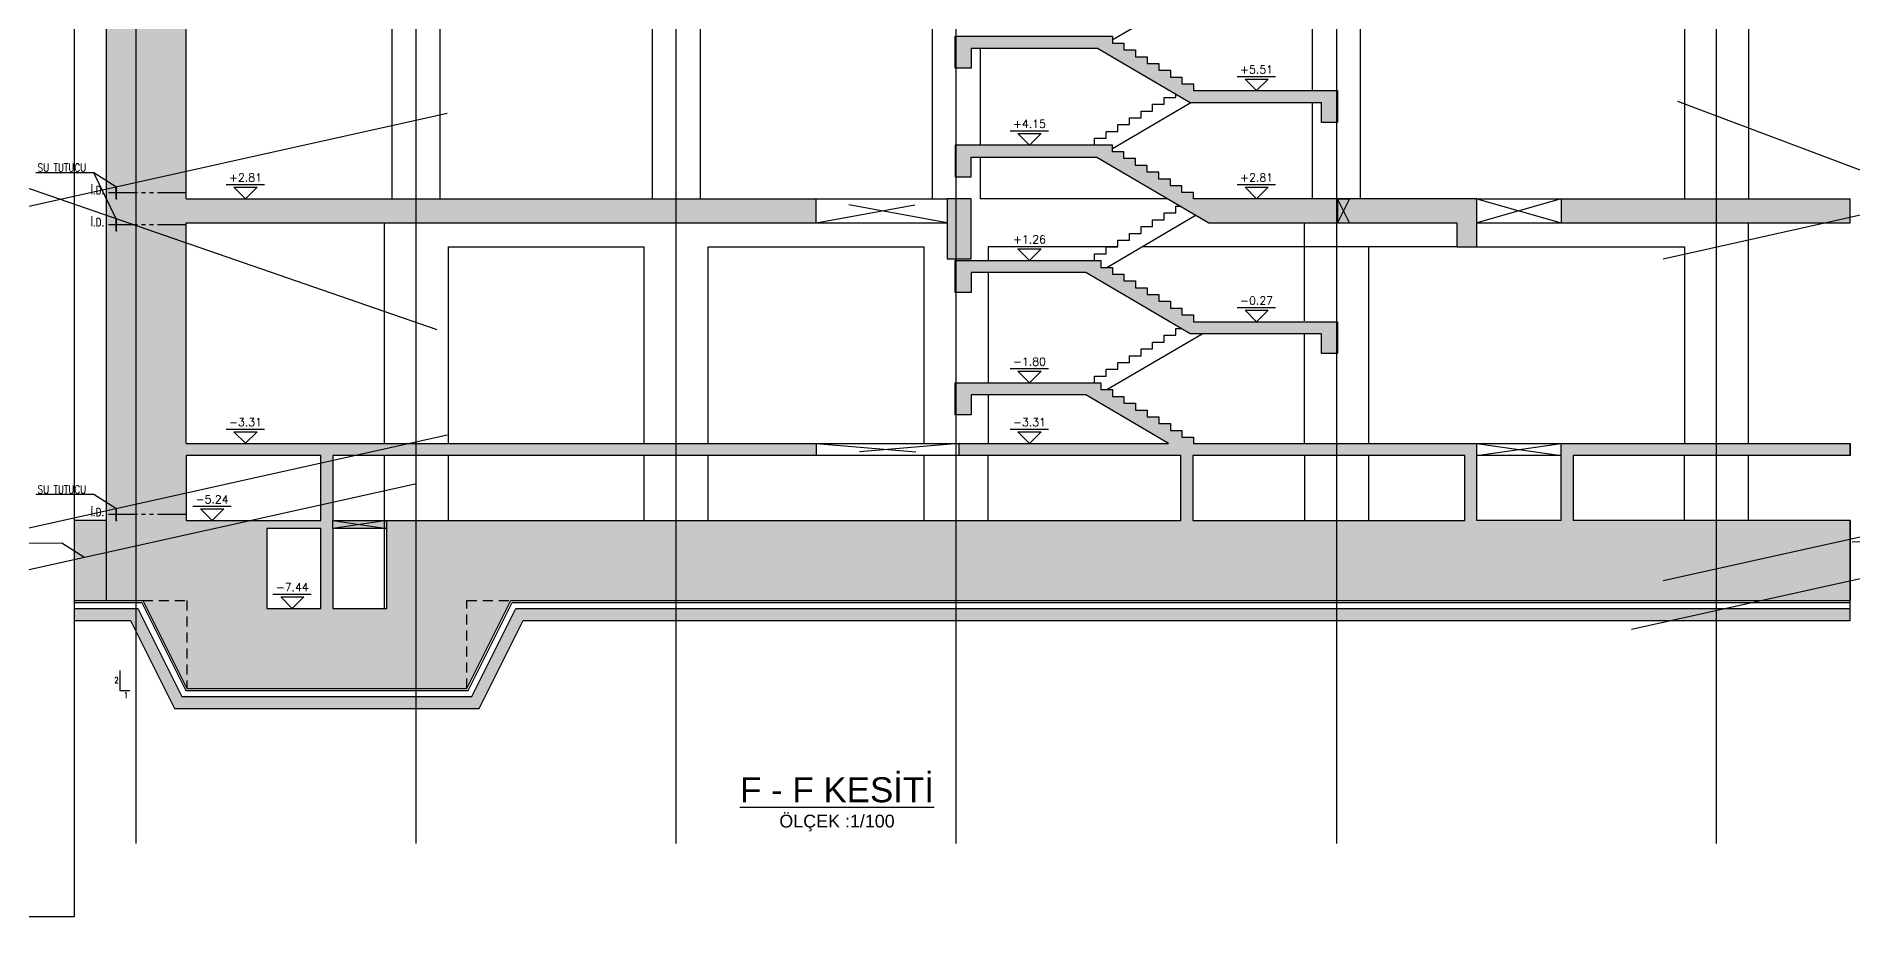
# Model space of a CAD drawing. Header units: millimetres. Extents: x 400392 to 401186, y 4543812 to 4544115.
# Drawn here: x 400997.6 to 401043.01, y 4543893.01 to 4543915.03 of the extents above; entities that cross this region are included whole.
import ezdxf
from ezdxf.enums import TextEntityAlignment as Align

# ---------------------------------------------------------------- set-up
doc = ezdxf.new("R2010")
doc.units = ezdxf.units.MM
for name, pattern in [('ACAD_ISO05W100', [33, 24, -3, 0, -3, 0, -3]), ('AKS', [3, 2.5, -0.25, 0, -0.25]), ('CIZGI', [0.4, 0.25, -0.15]), ('CONTINU', [0]), ('HIDDEN', [0.375, 0.25, -0.125])]:
    doc.linetypes.add(name, pattern=pattern)
for name, color, linetype in [('aks prota', 2, 'AKS'), ('görünüş prota', 4, 'Continuous'), ('inşaat derzi prota', 11, 'Continuous'), ('kesik prota', 2, 'CIZGI'), ('kesit prota', 1, 'Continuous'), ('kesit tarama prota', 252, 'Continuous'), ('kot prota', 4, 'Continuous'), ('merdiven prota', 2, 'Continuous'), ('not yazısı prota', 6, 'Continuous'), ('not çizgisi prota', 4, 'Continuous'), ('PRT-CST-rc_level', 6, 'Continuous'), ('PRT-CST-rc_levermark', 4, 'Continuous'), ('st_s_not yazısı', 6, 'Continuous'), ('st_s_su tutucu', 2, 'Continuous'), ('st_s_ölçü', 4, 'Continuous'), ('t35 prota', 3, 'Continuous'), ('tplan prota', 7, 'Continuous'), ('ölçü prota', 4, 'Continuous')]:
    doc.layers.add(name, color=color, linetype=linetype)
doc.layers.add('PRT-KD-kazik', color=172, linetype='Continuous', lineweight=25)
doc.styles.add('Arial', font='Arial.ttf')
doc.styles.add('NOT', font='romanstw.shx')
doc.styles.add('OLCU', font='romanstw.shx')
doc.styles.add('TSIMPLEX', font='romanstw.shx')
doc.dimstyles.new('1-50', dxfattribs={"dimtxt": 10, "dimasz": 4, "dimexe": 4, "dimexo": 8, "dimgap": 4, "dimtad": 1, "dimdec": 1, "dimrnd": 0.05, "dimzin": 9, "dimdsep": 46, "dimtxsty": 'OLCU', "dimblk1": 'OBLIQUE', "dimblk2": 'OBLIQUE', "dimsah": 1, "dimcen": 2, "dimdle": 4, "dimclrd": 4, "dimclre": 4, "dimclrt": 3, "dimadec": 1, "dimazin": 0, "dimtfac": 1, "dimtdec": 1, "dimtix": 1, "dimtmove": 2, "dimatfit": 3, "dimldrblk": 'OBLIQUE', "dimfxl": 1, "dimtvp": 1, "dimtolj": 1, "dimtzin": 1, "dimarcsym": 0})

# ---------------------------------------------------------------- blocks, each defined once
blk = doc.blocks.new('KOTK5')
at = {"layer": 'PRT-CST-rc_levermark'}
blk.add_line((217, 160), (-213, 160), dxfattribs=at)
blk.add_lwpolyline([(130, 130), (-130, 130), (0, 0)], close=True, dxfattribs=at)
at = {"layer": 'PRT-CST-rc_level', "style": 'OLCU'}
blk.add_attdef('000.00', text='', height=90, dxfattribs=at).set_placement((0, 193), align=Align.CENTER)
blk = doc.blocks.new('_Oblique')
at = {"layer": 'st_s_ölçü', "lineweight": -2}
blk.add_line((-0.5, -0.5), (0.5, 0.5), dxfattribs=at)
blk = doc.blocks.new('D')
at = {"layer": 'st_s_su tutucu', "linetype": 'CONTINU', "ltscale": 0.2}
for p, q in [((-39987.8, 52508.2), (-39992.6, 52508.2)), ((-39992.6, 52508.2), (-39992.6, 52507.4)), ((-39992.6, 52507.4), (-39990.6, 52506.1)), ((-39990.6, 52498.5), (-39991.5, 52498.5)), ((-39991.5, 52498.5), (-39991.5, 52497.9)), ((-39991.5, 52497.9), (-39990.6, 52497.9)), ((-39990.6, 52506.1), (-39990.6, 52498.5)), ((-39990.6, 52497.9), (-39990.6, 52488.5)), ((-39989.8, 52506.1), (-39987.8, 52507.4)), ((-39989.8, 52498.5), (-39989.8, 52506.1)), ((-39988.9, 52498.5), (-39989.8, 52498.5)), ((-39989.8, 52488.5), (-39989.8, 52497.9)), ((-39989.8, 52497.9), (-39988.9, 52497.9)), ((-39988.9, 52497.9), (-39988.9, 52498.5)), ((-39987.8, 52507.4), (-39987.8, 52508.2)), ((-39992.6, 52449), (-39990.6, 52450.3)), ((-39992.6, 52448.2), (-39992.6, 52449)), ((-39987.8, 52448.2), (-39992.6, 52448.2)), ((-39990.6, 52478.7), (-39991.9, 52478.7)), ((-39991.9, 52478.7), (-39991.9, 52477.7)), ((-39991.9, 52477.7), (-39990.6, 52477.7)), ((-39990.6, 52488.5), (-39991.5, 52488.5)), ((-39991.5, 52488.5), (-39991.5, 52487.9)), ((-39991.5, 52487.9), (-39990.6, 52487.9)), ((-39991.5, 52467.9), (-39991.5, 52468.5)), ((-39991.5, 52468.5), (-39990.6, 52468.5)), ((-39990.6, 52467.9), (-39991.5, 52467.9)), ((-39991.5, 52457.9), (-39991.5, 52458.5)), ((-39991.5, 52458.5), (-39990.6, 52458.5)), ((-39990.6, 52457.9), (-39991.5, 52457.9)), ((-39990.6, 52487.9), (-39990.6, 52478.7)), ((-39990.6, 52468.5), (-39990.6, 52477.7)), ((-39990.6, 52458.5), (-39990.6, 52467.9)), ((-39990.6, 52450.3), (-39990.6, 52457.9)), ((-39988.9, 52488.5), (-39989.8, 52488.5)), ((-39989.8, 52478.7), (-39989.8, 52487.9)), ((-39989.8, 52487.9), (-39988.9, 52487.9)), ((-39988.5, 52478.7), (-39989.8, 52478.7)), ((-39989.8, 52477.7), (-39988.5, 52477.7)), ((-39989.8, 52477.7), (-39989.8, 52468.5)), ((-39989.8, 52468.5), (-39988.9, 52468.5)), ((-39988.9, 52467.9), (-39989.8, 52467.9)), ((-39989.8, 52467.9), (-39989.8, 52458.5)), ((-39989.8, 52458.5), (-39988.9, 52458.5)), ((-39988.9, 52457.9), (-39989.8, 52457.9)), ((-39989.8, 52457.9), (-39989.8, 52450.3)), ((-39989.8, 52450.3), (-39987.8, 52449)), ((-39988.9, 52487.9), (-39988.9, 52488.5)), ((-39988.9, 52468.5), (-39988.9, 52467.9)), ((-39988.9, 52458.5), (-39988.9, 52457.9)), ((-39988.5, 52477.7), (-39988.5, 52478.7)), ((-39987.8, 52449), (-39987.8, 52448.2))]:
    blk.add_line(p, q, dxfattribs=at)

msp = doc.modelspace()

# ---------------------------------------------------------------- hatches: boundary and pattern name
at = {"layer": 'kesit tarama prota'}
h = msp.add_hatch(color=256, dxfattribs=at)
h.dxf.hatch_style = 1
h.paths.add_polyline_path([(401042.94472, 4543902.92107), (401036.01676, 4543902.92107), (401036.01676, 4543904.55106), (401042.94472, 4543904.55106), (401042.94472, 4543904.85106), (401035.71676, 4543904.85106), (401035.71676, 4543902.92107), (401033.61676, 4543902.92106), (401033.61676, 4543904.85106), (401026.53104, 4543904.85106), (401026.53104, 4543905.00406), (401026.24105, 4543905.00406), (401026.24105, 4543905.17406), (401025.95104, 4543905.17406), (401025.95104, 4543905.34406), (401025.66104, 4543905.34406), (401025.66104, 4543905.51406), (401025.37104, 4543905.51406), (401025.37104, 4543905.68406), (401025.08104, 4543905.68406), (401025.08104, 4543905.85406), (401024.79104, 4543905.85406), (401024.79104, 4543906.02406), (401024.50104, 4543906.02406), (401024.50104, 4543906.19406), (401024.21104, 4543906.19406), (401024.21104, 4543906.36406), (401020.57554, 4543906.36406), (401020.57555, 4543905.5649), (401020.97555, 4543905.5649), (401020.97554, 4543906.06406), (401023.83959, 4543906.06406), (401025.90883, 4543904.85106), (401020.67554, 4543904.85106), (401020.67554, 4543904.55106), (401026.21491, 4543904.55106), (401026.21491, 4543902.92106), (401005.01677, 4543902.92106), (401005.01677, 4543904.55106), (401017.10049, 4543904.55106), (401017.10049, 4543904.85106), (401001.35051, 4543904.85106), (401001.35051, 4543910.37106), (401017.10049, 4543910.37106), (401017.10049, 4543910.97106), (401001.35051, 4543910.97106), (401001.35051, 4543915.83106), (401017.10051, 4543915.83106), (401017.10051, 4543916.43106), (401000.85051, 4543916.43106), (401000.85051, 4543925.26106), (401017.10051, 4543925.26106), (401017.10051, 4543925.76106), (401000.85051, 4543925.76106), (401000.85051, 4543931.22106), (401007.50051, 4543931.22106), (401007.50051, 4543931.72106), (401017.10051, 4543931.72106), (401017.10051, 4543932.22106), (401007.00051, 4543932.22106), (401007.00051, 4543931.72106), (401000.85051, 4543931.72106), (401000.85051, 4543938.32106), (401037.59989, 4543938.32106), (401037.59989, 4543938.02106), (401041.59989, 4543938.02106), (401041.59989, 4543938.32106), (401042.93915, 4543938.32106), (401042.93915, 4543939.52106), (400999.35051, 4543939.52106), (400999.35051, 4543900.92106), (401000.26677, 4543900.92106), (401001.36677, 4543898.72106), (401008.36677, 4543898.72106), (401009.46677, 4543900.92106), (401042.94472, 4543900.92107)])
h.paths.add_polyline_path([(401026.51491, 4543902.92106), (401026.51491, 4543904.55106), (401033.31676, 4543904.55106), (401033.31676, 4543902.92106)], flags=16)
h.paths.add_polyline_path([(401006.36677, 4543900.72106), (401005.01677, 4543900.72106), (401005.01677, 4543902.72106), (401006.36677, 4543902.72106)], flags=16)
h.paths.add_polyline_path([(401004.71677, 4543900.72106), (401003.36677, 4543900.72106), (401003.36677, 4543902.72106), (401004.71677, 4543902.72106)], flags=16)
h.paths.add_polyline_path([(401004.71677, 4543902.92106), (401001.35051, 4543902.92106), (401001.35051, 4543904.55106), (401004.71677, 4543904.55106)], flags=16)
h = msp.add_hatch(color=256, dxfattribs=at)
h.dxf.hatch_style = 1
h.paths.add_polyline_path([(401030.12559, 4543913.67406), (401026.53106, 4543913.67406), (401026.53106, 4543913.84406), (401026.24106, 4543913.84406), (401026.24106, 4543914.01406), (401025.95106, 4543914.01406), (401025.95106, 4543914.18406), (401025.66106, 4543914.18406), (401025.66106, 4543914.35406), (401025.37106, 4543914.35406), (401025.37106, 4543914.52406), (401025.08106, 4543914.52406), (401025.08106, 4543914.69406), (401024.79106, 4543914.69406), (401024.79106, 4543914.86406), (401024.50106, 4543914.86406), (401024.50106, 4543915.03406), (401020.57555, 4543915.03406), (401020.57555, 4543914.2349), (401020.97555, 4543914.2349), (401020.97555, 4543914.73406), (401024.12961, 4543914.73406), (401026.44961, 4543913.37406), (401029.72559, 4543913.37406), (401029.72559, 4543912.8749), (401030.12559, 4543912.8749)])
h = msp.add_hatch(color=256, dxfattribs=at)
h.dxf.hatch_style = 1
h.paths.add_polyline_path([(401033.61678, 4543910.97106), (401026.53106, 4543910.97106), (401026.53106, 4543911.12406), (401026.24106, 4543911.12406), (401026.24106, 4543911.29406), (401025.95106, 4543911.29406), (401025.95106, 4543911.46406), (401025.66106, 4543911.46406), (401025.66106, 4543911.63406), (401025.37106, 4543911.63406), (401025.37106, 4543911.80406), (401025.08106, 4543911.80406), (401025.08106, 4543911.97406), (401024.79106, 4543911.97406), (401024.79106, 4543912.14406), (401024.50106, 4543912.14406), (401024.50106, 4543912.31406), (401020.57555, 4543912.31406), (401020.57555, 4543911.5149), (401020.97555, 4543911.5149), (401020.97555, 4543912.01406), (401024.11332, 4543912.01406), (401026.91609, 4543910.37106), (401033.11678, 4543910.37106), (401033.11678, 4543909.77106), (401033.61678, 4543909.77106)])
h = msp.add_hatch(color=256, dxfattribs=at)
h.dxf.hatch_style = 1
h.paths.add_polyline_path([(401020.97555, 4543910.97106), (401020.37554, 4543910.97106), (401020.37554, 4543909.47106), (401020.97555, 4543909.47106)])
h = msp.add_hatch(color=256, dxfattribs=at)
h.dxf.hatch_style = 1
h.paths.add_polyline_path([(401042.94472, 4543910.97106), (401035.71675, 4543910.97106), (401035.71675, 4543910.37106), (401042.94472, 4543910.37106)])
h = msp.add_hatch(color=256, dxfattribs=at)
h.dxf.hatch_style = 1
h.paths.add_polyline_path([(401030.1256, 4543907.89406), (401026.53104, 4543907.89406), (401026.53104, 4543908.06406), (401026.24105, 4543908.06406), (401026.24105, 4543908.23406), (401025.95104, 4543908.23406), (401025.95104, 4543908.40406), (401025.66104, 4543908.40406), (401025.66104, 4543908.57406), (401025.37104, 4543908.57406), (401025.37104, 4543908.74406), (401025.08104, 4543908.74406), (401025.08104, 4543908.91406), (401024.79104, 4543908.91406), (401024.79104, 4543909.08406), (401024.50104, 4543909.08406), (401024.50104, 4543909.25406), (401024.21104, 4543909.25406), (401024.21104, 4543909.42406), (401020.57555, 4543909.42406), (401020.57555, 4543908.6249), (401020.97555, 4543908.6249), (401020.97555, 4543909.12406), (401023.83959, 4543909.12406), (401026.44959, 4543907.59406), (401029.72559, 4543907.59406), (401029.72559, 4543907.0949), (401030.1256, 4543907.0949)])
h = msp.add_hatch(color=256, dxfattribs=at)
h.dxf.hatch_style = 1
h.paths.add_polyline_path([(400999.35051, 4543902.92106), (400998.55055, 4543902.92106), (400998.55055, 4543900.92106), (400999.35051, 4543900.92106)])
h = msp.add_hatch(dxfattribs=at)
h.set_pattern_fill('AR-CONC', color=253, scale=0.001, angle=0.000014)
h.set_pattern_definition([(50.000014, (400976.45096, 4543594.72927), (0.18218467, -0.01593904), [0.01905, -0.20955]), (355.000014, (400976.45096, 4543594.72927), (-0.03524347, 0.19105684), [0.01524, -0.16764058]), (100.45146, (400976.46614, 4543594.72794), (0.1469412, 0.17511779), [0.01619001, -0.17809024]), (46.18421, (400976.45096, 4543594.78007), (0.27107905, -0.04204226), [0.028575, -0.314325]), (96.63557, (400976.47355, 4543594.77657), (0.23740407, 0.24742618), [0.02428502, -0.2671356]), (351.18417, (400976.45096, 4543594.78007), (0.23740407, 0.24742618), [0.02285997, -0.25145973]), (21.000014, (400976.47636, 4543594.76737), (0.151614416, -0.10226516), [0.01905, -0.20955]), (326.000014, (400976.47636, 4543594.76737), (0.06180198, 0.18418798), [0.01524, -0.16764]), (71.45146, (400976.489, 4543594.75885), (0.2134164, 0.08192282), [0.01619001, -0.17808994]), (37.500014, (400976.45096, 4543594.72927), (0.003088583, 0.08455504), [0, -0.165608, 0, -0.17018, 0, -0.168275]), (7.500014, (400976.45096, 4543594.72927), (0.066819638, 0.10018059), [0, -0.097028, 0, -0.161798, 0, -0.064135]), (327.500014, (400976.39432, 4543594.72927), (0.135590597, -0.005728711), [0, -0.0635, 0, -0.19812, 0, -0.26289]), (317.500014, (400976.36892, 4543594.72927), (0.148129175, 0.025426527), [0, -0.08255, 0, -0.131572, 0, -0.18669])])
h.paths.add_polyline_path([(401009.59038, 4543900.72106), (401008.49038, 4543898.52106), (401001.24316, 4543898.52106), (401000.14316, 4543900.72106), (400998.55055, 4543900.72106), (400998.55055, 4543900.42106), (400999.95775, 4543900.42106), (401001.05775, 4543898.22106), (401008.67579, 4543898.22106), (401009.77579, 4543900.42106), (401042.94472, 4543900.42107), (401042.94472, 4543900.72107)])

# ---------------------------------------------------------------- linework, layer by layer
at = {"layer": 'aks prota', "ltscale": 10}
for p, q in [((401000.10051, 4543894.84083), (401000.10051, 4543945.62273)), ((401007.10051, 4543894.84083), (401007.10051, 4543945.62274)), ((401013.60051, 4543894.84083), (401013.60051, 4543945.62274)), ((401020.60051, 4543894.84083), (401020.60051, 4543945.62274)), ((401030.11677, 4543894.84083), (401030.11677, 4543945.62274)), ((401039.60051, 4543894.84083), (401039.60051, 4543945.62274))]:
    msp.add_line(p, q, dxfattribs=at)
at = {"layer": 'görünüş prota', "color": 4}
for p, q in [((401020.00049, 4543915.93106), (401020.00049, 4543910.97106)), ((401006.50049, 4543910.97106), (401006.50049, 4543915.83106)), ((401007.70049, 4543910.97106), (401007.70049, 4543915.83106)), ((401013.00049, 4543915.83106), (401013.00049, 4543910.97106)), ((401014.20049, 4543915.83106), (401014.20049, 4543910.97106)), ((401029.50049, 4543913.6949), (401029.50049, 4543915.43106)), ((401030.70049, 4543910.97106), (401030.70049, 4543915.43106)), ((401038.80049, 4543915.43106), (401038.80049, 4543910.97106)), ((401040.40049, 4543915.43106), (401040.40049, 4543910.97106)), ((401021.20049, 4543914.73406), (401021.20049, 4543912.31406)), ((401029.50049, 4543910.97106), (401029.50049, 4543913.37406)), ((401021.20049, 4543912.01406), (401021.20049, 4543910.97106)), ((401017.10049, 4543910.97106), (401020.37554, 4543910.97106)), ((401006.30049, 4543910.37106), (401006.30049, 4543904.85106)), ((401017.10049, 4543910.37106), (401020.37554, 4543910.37106)), ((401029.30049, 4543907.9149), (401029.30049, 4543910.37106)), ((401040.40049, 4543904.85106), (401040.40049, 4543910.37106)), ((401007.90049, 4543909.77106), (401007.90049, 4543904.85106)), ((401012.80049, 4543904.85106), (401012.80049, 4543909.77106)), ((401014.40049, 4543904.85106), (401014.40049, 4543909.77106)), ((401019.80049, 4543904.85106), (401019.80049, 4543909.77106)), ((401029.30049, 4543904.85106), (401029.30049, 4543907.59406)), ((401006.30049, 4543904.55106), (401006.30049, 4543900.72106)), ((401007.90049, 4543904.55106), (401007.90049, 4543902.92106)), ((401012.80049, 4543902.92106), (401012.80049, 4543904.55106)), ((401014.40049, 4543902.92106), (401014.40049, 4543904.55106)), ((401019.80049, 4543902.92106), (401019.80049, 4543904.55106)), ((401021.40049, 4543902.92106), (401021.40049, 4543904.55106)), ((401029.30049, 4543904.55106), (401029.30049, 4543902.92106)), ((401030.90049, 4543904.55106), (401030.90049, 4543902.92106)), ((401038.80049, 4543902.92107), (401038.80049, 4543904.55106)), ((401040.40049, 4543902.92107), (401040.40049, 4543904.55106))]:
    msp.add_line(p, q, dxfattribs=at)
for points in [[(401024.49589, 4543914.94288), (401026.45206, 4543916.0896)], [(401024.05823, 4543912.31406), (401024.05823, 4543912.48406), (401024.34823, 4543912.48406), (401024.34823, 4543912.65406), (401024.63823, 4543912.65406), (401024.63823, 4543912.82406), (401024.92823, 4543912.82406), (401024.92823, 4543912.99406), (401025.21822, 4543912.99406), (401025.21822, 4543913.16406), (401025.50822, 4543913.16406), (401025.50822, 4543913.33406), (401025.79822, 4543913.33406), (401025.79822, 4543913.50406), (401026.08822, 4543913.50406), (401026.08822, 4543913.58288)], [(401024.50427, 4543912.22779), (401026.45967, 4543913.37406)], [(401033.61678, 4543910.97106), (401035.71675, 4543910.97106)], [(401024.05827, 4543909.42406), (401024.05827, 4543909.59406), (401024.34827, 4543909.59406), (401024.34827, 4543909.76406), (401024.63827, 4543909.76406), (401024.63827, 4543909.93406), (401024.92827, 4543909.93406), (401024.92827, 4543910.10406), (401025.21827, 4543910.10406), (401025.21827, 4543910.27406), (401025.50827, 4543910.27406), (401025.50827, 4543910.44406), (401025.79827, 4543910.44406), (401025.79827, 4543910.61406), (401026.08827, 4543910.61406), (401026.08827, 4543910.78406), (401026.22268, 4543910.78406)], [(401024.36148, 4543909.25406), (401026.59708, 4543910.56459)], [(401033.61678, 4543910.37106), (401035.71675, 4543910.37106)], [(401007.90049, 4543909.77106), (401012.80049, 4543909.77106)], [(401014.40049, 4543909.77106), (401019.80049, 4543909.77106)], [(401021.40049, 4543909.77106), (401021.40049, 4543909.77106), (401021.40049, 4543909.42406)], [(401033.11678, 4543909.77106), (401030.90049, 4543909.77106), (401030.90049, 4543904.85106)], [(401033.61678, 4543909.77106), (401038.80049, 4543909.77106), (401038.80049, 4543904.85106)], [(401021.40049, 4543909.12406), (401021.40049, 4543906.36406)], [(401024.05827, 4543906.36406), (401024.05827, 4543906.53406), (401024.34827, 4543906.53406), (401024.34827, 4543906.70406), (401024.63827, 4543906.70406), (401024.63827, 4543906.87406), (401024.92827, 4543906.87406), (401024.92827, 4543907.04406), (401025.21827, 4543907.04406), (401025.21827, 4543907.21406), (401025.50827, 4543907.21406), (401025.50827, 4543907.38406), (401025.79827, 4543907.38406), (401025.79827, 4543907.55406), (401026.08827, 4543907.55406), (401026.08827, 4543907.72406), (401026.22266, 4543907.72406)], [(401024.36148, 4543906.19406), (401026.74972, 4543907.59406)], [(401021.40049, 4543906.06406), (401021.40049, 4543904.85106)], [(401017.10049, 4543904.85106), (401020.67554, 4543904.85106)], [(401020.67554, 4543904.55106), (401017.10049, 4543904.55106)], [(401033.61676, 4543904.85106), (401035.71676, 4543904.85106)], [(401035.71676, 4543904.55106), (401033.61676, 4543904.55106)]]:
    msp.add_lwpolyline(points, dxfattribs=at)
at = {"layer": 'görünüş prota'}
for points in [[(400998.55055, 4543900.92106), (400998.55055, 4543900.92106), (400998.55055, 4543900.42106)], [(400998.55055, 4543900.87106), (401000.23587, 4543900.87106), (401001.33587, 4543898.67106), (401008.39767, 4543898.67106), (401009.49767, 4543900.87106), (401042.94472, 4543900.87107)], [(400998.55055, 4543900.72106), (401000.14316, 4543900.72106), (401001.24316, 4543898.52106), (401008.49038, 4543898.52106), (401009.59038, 4543900.72106), (401042.94472, 4543900.72107)], [(400998.55055, 4543900.42106), (400999.95775, 4543900.42106), (401001.05775, 4543898.22106), (401008.67579, 4543898.22106), (401009.77579, 4543900.42106), (401042.94472, 4543900.42107)], [(401042.94472, 4543900.42107), (401042.94472, 4543900.72107)]]:
    msp.add_lwpolyline(points, dxfattribs=at)
at = {"layer": 'inşaat derzi prota', "linetype": 'ACAD_ISO05W100', "ltscale": 0.03}
for points in [[(401001.35051, 4543911.12106), (400999.35051, 4543911.12106)], [(401001.35051, 4543910.32106), (400999.35051, 4543910.32106)], [(401001.35051, 4543903.07106), (400999.35051, 4543903.07106)]]:
    msp.add_lwpolyline(points, dxfattribs=at)
at = {"layer": 'kesik prota', "ltscale": 10}
for p, q in [((401042.94472, 4543910.37106), (401042.94472, 4543910.97106)), ((401042.94472, 4543904.55106), (401042.94472, 4543904.85106)), ((401042.94472, 4543900.42107), (401042.94472, 4543902.92107))]:
    msp.add_line(p, q, dxfattribs=at)
at = {"layer": 'kesik prota'}
for points in [[(401000.26677, 4543900.92106), (401001.36677, 4543900.92106), (401001.36677, 4543898.72106)], [(401008.36677, 4543898.72106), (401008.36677, 4543900.92106), (401009.46677, 4543900.92106)]]:
    msp.add_lwpolyline(points, dxfattribs=at)
at = {"layer": 'kesit prota', "color": 1}
for p, q in [((401001.35051, 4543910.97106), (401017.10049, 4543910.97106)), ((401017.10049, 4543910.37106), (401017.10049, 4543910.97106)), ((401035.71675, 4543910.97106), (401042.94472, 4543910.97106)), ((401035.71675, 4543910.97106), (401035.71675, 4543910.37106)), ((401001.35051, 4543904.85106), (401001.35051, 4543910.37106)), ((401001.35051, 4543910.37106), (401017.10049, 4543910.37106)), ((401035.71675, 4543910.37106), (401042.94472, 4543910.37106)), ((401033.61676, 4543902.92106), (401033.61676, 4543904.85106)), ((401035.71676, 4543904.85106), (401042.94472, 4543904.85106)), ((401035.71676, 4543902.92107), (401035.71676, 4543904.85106)), ((401035.71676, 4543902.92107), (401033.61676, 4543902.92106)), ((401042.94472, 4543902.92107), (401036.01676, 4543902.92107))]:
    msp.add_line(p, q, dxfattribs=at)
for points in [[(400999.35051, 4543939.52106), (400999.35051, 4543900.92106), (401000.26677, 4543900.92106), (401001.36677, 4543898.72106), (401008.36677, 4543898.72106), (401009.46677, 4543900.92106), (401042.94472, 4543900.92107)], [(401001.35051, 4543910.97106), (401001.35051, 4543915.83106), (401017.10051, 4543915.83106), (401017.10051, 4543916.43106), (401000.85051, 4543916.43106), (401000.85051, 4543925.26106), (401017.10051, 4543925.26106), (401017.10051, 4543925.76106), (401000.85051, 4543925.76106), (401000.85051, 4543931.22106)], [(401020.97555, 4543914.73406), (401020.97555, 4543914.2349), (401020.57555, 4543914.2349), (401020.57555, 4543915.03406), (401024.50106, 4543915.03406), (401024.50106, 4543914.86406), (401024.79106, 4543914.86406), (401024.79106, 4543914.69406), (401025.08106, 4543914.69406), (401025.08106, 4543914.52406), (401025.37106, 4543914.52406), (401025.37106, 4543914.35406), (401025.66106, 4543914.35406), (401025.66106, 4543914.18406), (401025.95106, 4543914.18406), (401025.95106, 4543914.01406), (401026.24106, 4543914.01406), (401026.24106, 4543913.84406), (401026.53106, 4543913.84406), (401026.53106, 4543913.67406), (401030.12559, 4543913.67406), (401030.12559, 4543912.8749), (401029.72559, 4543912.8749), (401029.72559, 4543913.37406)], [(401020.97555, 4543914.73406), (401024.12961, 4543914.73406), (401026.44961, 4543913.37406), (401029.72559, 4543913.37406)], [(401020.97555, 4543912.01406), (401024.11332, 4543912.01406), (401026.91609, 4543910.37106), (401033.11678, 4543910.37106), (401033.11678, 4543909.77106), (401033.61678, 4543909.77106), (401033.61678, 4543910.97106), (401026.53106, 4543910.97106), (401026.53106, 4543911.12406), (401026.24106, 4543911.12406), (401026.24106, 4543911.29406), (401025.95106, 4543911.29406), (401025.95106, 4543911.46406), (401025.66106, 4543911.46406), (401025.66106, 4543911.63406), (401025.37106, 4543911.63406), (401025.37106, 4543911.80406), (401025.08106, 4543911.80406), (401025.08106, 4543911.97406), (401024.79106, 4543911.97406), (401024.79106, 4543912.14406), (401024.50106, 4543912.14406), (401024.50106, 4543912.31406), (401020.57555, 4543912.31406), (401020.57555, 4543911.5149), (401020.97555, 4543911.5149), (401020.97555, 4543912.01406)], [(401029.50049, 4543910.97106), (401029.50051, 4543910.97106)], [(401005.01677, 4543902.92106), (401026.21491, 4543902.92106), (401026.21491, 4543904.55106), (401020.67554, 4543904.55106), (401020.67554, 4543904.85106), (401025.90883, 4543904.85106), (401023.83959, 4543906.06406), (401020.97554, 4543906.06406), (401020.97555, 4543905.5649), (401020.57555, 4543905.5649), (401020.57554, 4543906.36406), (401024.21104, 4543906.36406), (401024.21104, 4543906.19406), (401024.50104, 4543906.19406), (401024.50104, 4543906.02406), (401024.79104, 4543906.02406), (401024.79104, 4543905.85406), (401025.08104, 4543905.85406), (401025.08104, 4543905.68406), (401025.37104, 4543905.68406), (401025.37104, 4543905.51406), (401025.66104, 4543905.51406), (401025.66104, 4543905.34406), (401025.95104, 4543905.34406), (401025.95104, 4543905.17406), (401026.24105, 4543905.17406), (401026.24105, 4543905.00406), (401026.53104, 4543905.00406), (401026.53104, 4543904.85106), (401033.61676, 4543904.85106)], [(401001.35051, 4543904.85106), (401017.10049, 4543904.85106), (401017.10049, 4543904.55106), (401005.01677, 4543904.55106), (401005.01677, 4543902.92106)], [(401033.31676, 4543902.92106), (401033.31676, 4543904.55106), (401026.51491, 4543904.55106), (401026.51491, 4543902.92106), (401033.31676, 4543902.92106)], [(401042.94472, 4543904.55106), (401036.01676, 4543904.55106), (401036.01676, 4543902.92107)], [(400999.35051, 4543902.92106), (400998.55055, 4543902.92106), (400998.55055, 4543900.92106), (400999.35051, 4543900.92106)], [(401003.36677, 4543902.72106), (401003.36677, 4543900.72106), (401004.71677, 4543900.72106), (401004.71677, 4543902.72106), (401003.36677, 4543902.72106)], [(401005.01677, 4543902.72106), (401005.01677, 4543900.72106), (401006.36677, 4543900.72106), (401006.36677, 4543902.72106), (401005.01677, 4543902.72106)], [(401006.36677, 4543902.92106), (401006.36677, 4543902.92106)]]:
    msp.add_lwpolyline(points, dxfattribs=at)
for points in [[(401020.97555, 4543909.47106), (401020.97555, 4543910.97106), (401020.37554, 4543910.97106), (401020.37554, 4543909.47106), (401020.97555, 4543909.47106)], [(401026.44959, 4543907.59406), (401023.83959, 4543909.12406), (401020.97555, 4543909.12406), (401020.97555, 4543908.6249), (401020.57555, 4543908.6249), (401020.57555, 4543909.42406), (401024.21104, 4543909.42406), (401024.21104, 4543909.25406), (401024.50104, 4543909.25406), (401024.50104, 4543909.08406), (401024.79104, 4543909.08406), (401024.79104, 4543908.91406), (401025.08104, 4543908.91406), (401025.08104, 4543908.74406), (401025.37104, 4543908.74406), (401025.37104, 4543908.57406), (401025.66104, 4543908.57406), (401025.66104, 4543908.40406), (401025.95104, 4543908.40406), (401025.95104, 4543908.23406), (401026.24105, 4543908.23406), (401026.24105, 4543908.06406), (401026.53104, 4543908.06406), (401026.53104, 4543907.89406), (401030.1256, 4543907.89406), (401030.1256, 4543907.0949), (401029.72559, 4543907.0949), (401029.72559, 4543907.59406)], [(401004.71677, 4543902.92106), (401004.71677, 4543904.55106), (401001.35051, 4543904.55106), (401001.35051, 4543902.92106)]]:
    msp.add_lwpolyline(points, close=True, dxfattribs=at)
at = {"layer": 'kesit prota'}
msp.add_lwpolyline([(401042.94472, 4543902.92107), (401042.94472, 4543900.92107)], dxfattribs=at)
at = {"layer": 'kesit tarama prota'}
msp.add_lwpolyline([(401042.94472, 4543904.85106), (401042.94472, 4543904.55106)], dxfattribs=at)
at = {"layer": 'merdiven prota', "linetype": 'HIDDEN', "ltscale": 10}
for points in [[(401017.10049, 4543910.37106), (401020.37554, 4543910.97106)], [(401020.37554, 4543910.37106), (401017.10049, 4543910.97106)], [(401030.12651, 4543910.97106), (401030.42651, 4543910.97106), (401030.12651, 4543910.37106), (401030.42651, 4543910.37106), (401030.12651, 4543910.97106), (401030.12651, 4543910.37106)], [(401033.61678, 4543910.97106), (401035.71675, 4543910.37106)], [(401035.71675, 4543910.97106), (401033.61678, 4543910.37106)], [(401017.10049, 4543904.85106), (401020.67554, 4543904.55106)], [(401020.67554, 4543904.85106), (401017.10049, 4543904.55106)], [(401033.61676, 4543904.85106), (401035.71676, 4543904.55106)], [(401033.61676, 4543904.55106), (401035.71676, 4543904.85106)], [(401005.01677, 4543902.92106), (401006.36677, 4543902.72106), (401006.36677, 4543902.92003), (401005.01677, 4543902.72106), (401005.01677, 4543902.92106)]]:
    msp.add_lwpolyline(points, dxfattribs=at)
at = {"layer": 'PRT-KD-kazik', "color": 3}
msp.add_lwpolyline([(400997.35054, 4543937.30902), (400998.55054, 4543937.30902), (400998.55055, 4543893.00902), (400997.35055, 4543893.00902)], close=True, dxfattribs=at)
at = {"layer": 'st_s_ölçü', "ltscale": 0.1}
msp.add_lwpolyline([(400999.69181, 4543899.17106), (400999.69181, 4543898.67106), (400999.94181, 4543898.67106)], dxfattribs=at)
at = {"layer": 'ölçü prota'}
for points in [[(401025.89256, 4543910.97106), (401021.20049, 4543910.97106)], [(401024.63827, 4543909.77106), (401021.40049, 4543909.77106)], [(401030.90049, 4543909.77106), (401025.24342, 4543909.77106)]]:
    msp.add_lwpolyline(points, dxfattribs=at)

# ---------------------------------------------------------------- block references
at = {"layer": 'kot prota', "linetype": 'CONTINU', "ltscale": 0.1}
ref = msp.add_blockref('KOTK5', (401028.10639, 4543913.67406), dxfattribs=dict(at, xscale=-0.002222222222222221, yscale=0.002222222222222221, zscale=0.002222222222222222, rotation=1.399620875197627e-05))
ref.add_attrib('000.00', '+5.51', dxfattribs={"layer": 'PRT-CST-rc_level', "height": 0.2, "rotation": 0.000014, "style": 'OLCU'}).set_placement((401028.10639, 4543914.10326), align=Align.CENTER)
ref = msp.add_blockref('KOTK5', (401022.42969, 4543912.31406), dxfattribs=dict(at, xscale=-0.002222222222222221, yscale=0.002222222222222221, zscale=0.002222222222222222, rotation=1.399620875197627e-05))
ref.add_attrib('000.00', '+4.15', dxfattribs={"layer": 'PRT-CST-rc_level', "height": 0.2, "rotation": 0.000014, "style": 'OLCU'}).set_placement((401022.42969, 4543912.74326), align=Align.CENTER)
ref = msp.add_blockref('KOTK5', (401002.83165, 4543910.97106), dxfattribs=dict(at, xscale=-0.002222222222222221, yscale=0.002222222222222221, zscale=0.002222222222222222, rotation=1.399620875197627e-05))
ref.add_attrib('000.00', '+2.81', dxfattribs={"layer": 'PRT-CST-rc_level', "height": 0.2, "rotation": 0.000014, "style": 'OLCU'}).set_placement((401002.83165, 4543911.40026), align=Align.CENTER)
ref = msp.add_blockref('KOTK5', (401028.10639, 4543910.97106), dxfattribs=dict(at, xscale=-0.002222222222222221, yscale=0.002222222222222221, zscale=0.002222222222222222, rotation=1.399620875197627e-05))
ref.add_attrib('000.00', '+2.81', dxfattribs={"layer": 'PRT-CST-rc_level', "height": 0.2, "rotation": 0.000014, "style": 'OLCU'}).set_placement((401028.10639, 4543911.40026), align=Align.CENTER)
ref = msp.add_blockref('KOTK5', (401022.42969, 4543909.42406), dxfattribs=dict(at, xscale=-0.002222222222222221, yscale=0.002222222222222221, zscale=0.002222222222222222, rotation=1.399620875197627e-05))
ref.add_attrib('000.00', '+1.26', dxfattribs={"layer": 'PRT-CST-rc_level', "height": 0.2, "rotation": 0.000014, "style": 'OLCU'}).set_placement((401022.42969, 4543909.85326), align=Align.CENTER)
ref = msp.add_blockref('KOTK5', (401028.10639, 4543907.89406), dxfattribs=dict(at, xscale=-0.002222222222222221, yscale=0.002222222222222221, zscale=0.002222222222222222, rotation=1.399620875197627e-05))
ref.add_attrib('000.00', '-0.27', dxfattribs={"layer": 'PRT-CST-rc_level', "height": 0.2, "rotation": 0.000014, "style": 'OLCU'}).set_placement((401028.10639, 4543908.32326), align=Align.CENTER)
ref = msp.add_blockref('KOTK5', (401022.42969, 4543906.36406), dxfattribs=dict(at, xscale=-0.002222222222222221, yscale=0.002222222222222221, zscale=0.002222222222222222, rotation=1.399620875197627e-05))
ref.add_attrib('000.00', '-1.80', dxfattribs={"layer": 'PRT-CST-rc_level', "height": 0.2, "rotation": 0.000014, "style": 'OLCU'}).set_placement((401022.42969, 4543906.79326), align=Align.CENTER)
ref = msp.add_blockref('KOTK5', (401002.83165, 4543904.8523), dxfattribs=dict(at, xscale=-0.002222222222222221, yscale=0.002222222222222221, zscale=0.002222222222222222, rotation=1.399620875197627e-05))
ref.add_attrib('000.00', '-3.31', dxfattribs={"layer": 'PRT-CST-rc_level', "height": 0.2, "rotation": 0.000014, "style": 'OLCU'}).set_placement((401002.83165, 4543905.28149), align=Align.CENTER)
ref = msp.add_blockref('KOTK5', (401022.42969, 4543904.85106), dxfattribs=dict(at, xscale=-0.002222222222222221, yscale=0.002222222222222221, zscale=0.002222222222222222, rotation=1.399620875197627e-05))
ref.add_attrib('000.00', '-3.31', dxfattribs={"layer": 'PRT-CST-rc_level', "height": 0.2, "rotation": 0.000014, "style": 'OLCU'}).set_placement((401022.42969, 4543905.28026), align=Align.CENTER)
ref = msp.add_blockref('KOTK5', (401001.99667, 4543902.92106), dxfattribs=dict(at, xscale=-0.002222222222222221, yscale=0.002222222222222221, zscale=0.002222222222222222, rotation=1.399620875197627e-05))
ref.add_attrib('000.00', '-5.24', dxfattribs={"layer": 'PRT-CST-rc_level', "height": 0.2, "rotation": 0.000014, "style": 'OLCU'}).set_placement((401001.99667, 4543903.35025), align=Align.CENTER)
ref = msp.add_blockref('KOTK5', (401004.00004, 4543900.72106), dxfattribs=dict(at, xscale=-0.002222222222222221, yscale=0.002222222222222221, zscale=0.002222222222222222, rotation=1.399620875197627e-05))
ref.add_attrib('000.00', '-7.44', dxfattribs={"layer": 'PRT-CST-rc_level', "height": 0.2, "rotation": 0.000014, "style": 'OLCU'}).set_placement((401004.00004, 4543901.15025), align=Align.CENTER)
at = {"layer": 'st_s_ölçü', "xscale": 0.004999999999999996, "yscale": 0.004999999999999996, "zscale": 0.004999999999999996, "rotation": 180.0000139962129}
for p in [(400799.64929, 4544173.51196), (400799.64929, 4544172.71196), (400799.64929, 4544165.46196)]:
    msp.add_blockref('D', p, dxfattribs=at)

# ---------------------------------------------------------------- texts
at = {"layer": 'not yazısı prota', "ltscale": 0.05, "style": 'TSIMPLEX', "width": 0.8}
for s, p in [('SU TUTUCU', (400997.63439, 4543911.64872)), ('İ.D.', (400998.96319, 4543911.08245)), ('İ.D.', (400998.96319, 4543910.28245)), ('SU TUTUCU', (400997.63438, 4543903.59872)), ('İ.D.', (400998.96319, 4543903.03244))]:
    msp.add_text(s, height=0.2, rotation=0.000014, dxfattribs=at).set_placement(p)
at = {"layer": 'st_s_not yazısı', "ltscale": 0.05, "style": 'NOT', "width": 0.8}
for s, p in [('2', (400999.55661, 4543898.85504)), ('1', (400999.79111, 4543898.47735))]:
    msp.add_text(s, height=0.15, rotation=0.000014, dxfattribs=at).set_placement(p)
at = {"layer": 't35 prota', "style": 'Arial'}
msp.add_text('ÖLÇEK :1/100', height=0.32, rotation=0.011809, dxfattribs=at).set_placement((401017.61784, 4543895.3866), align=Align.MIDDLE)
at = {"layer": 'tplan prota', "style": 'Arial'}
msp.add_text('%%UF - F KESİTİ', height=0.625, rotation=0.011809, dxfattribs=at).set_placement((401017.61766, 4543896.2616), align=Align.MIDDLE)

# ---------------------------------------------------------------- leaders
at = {"layer": 'not çizgisi prota'}
for points in [[(400999.59492, 4543910.47124), (400999.03636, 4543911.621), (400997.59798, 4543911.621)], [(401046.5691, 4543910.41262), (401046.00495, 4543911.66255), (401044.56656, 4543911.66255)], [(400999.58783, 4543911.27007), (400999.03636, 4543911.621), (400997.58598, 4543911.621)], [(401046.55642, 4543911.31163), (401046.00495, 4543911.66255), (401044.55456, 4543911.66255)], [(400999.58783, 4543903.22007), (400999.03636, 4543903.57099), (400997.58597, 4543903.57099)], [(401046.55642, 4543903.26163), (401046.00495, 4543903.61255), (401044.55456, 4543903.61255)], [(400998.7921, 4543901.99935), (400998.24062, 4543902.35027), (400996.02703, 4543902.33807)], [(401045.76068, 4543902.04091), (401045.20921, 4543902.39183), (401042.99561, 4543902.37963)]]:
    msp.add_leader(points, dimstyle='1-50', override={"dimasz": 12, "dimgap": 4, "dimtad": 0}, dxfattribs=at)

doc.saveas('drawing.dxf')
